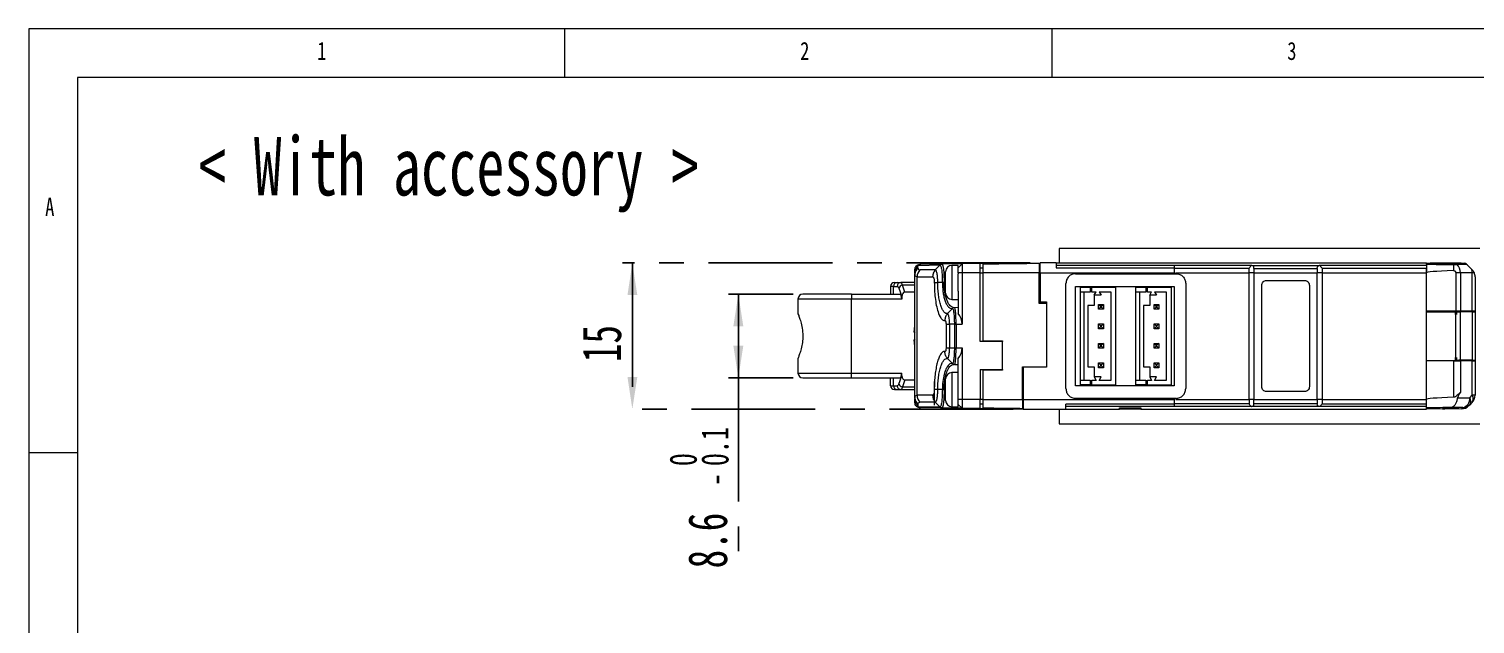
# Paper-space layout '시트2-ENG' of a CAD drawing. Header units: millimetres. Extents: x 5 to 415, y 5 to 292.
# Drawn here: x 5 to 153.4, y 230.9 to 292 of the extents above; entities that cross this region are included whole.
import ezdxf

# ---------------------------------------------------------------- set-up
doc = ezdxf.new("R2010")
doc.units = ezdxf.units.MM
doc.linetypes.add('CENTERX2', pattern=[20.32, 12.7, -2.54, 2.54, -2.54])
doc.layers.add('CENTER_LINE', color=7, linetype='CENTERX2')
doc.styles.add('SLDTEXTSTYLE0', font='TXT', dxfattribs={"width": 0.7})
doc.styles.add('SLDTEXTSTYLE3', font='TXT', dxfattribs={"width": 0.75})
doc.dimstyles.new('SLDDIMSTYLE0', dxfattribs={"dimtxt": 4, "dimasz": 3.302, "dimexe": 0, "dimexo": 0.0625, "dimgap": 1, "dimtad": 1, "dimrnd": 1e-09, "dimzin": 12, "dimdsep": 46, "dimtxsty": 'SLDTEXTSTYLE0', "dimsah": 1, "dimcen": 0.09, "dimadec": 0, "dimazin": 3, "dimtfac": 1, "dimtofl": 0, "dimtmove": 0, "dimatfit": 3, "dimfxl": 1, "dimfrac": 2, "dimtolj": 1, "dimtzin": 12, "dimarcsym": 0})
doc.dimstyles.new('SLDDIMSTYLE8', dxfattribs={"dimtxt": 4, "dimasz": 3.302, "dimexe": 0, "dimexo": 0.0625, "dimgap": 1, "dimtad": 1, "dimrnd": 1e-09, "dimzin": 12, "dimdsep": 46, "dimtxsty": 'SLDTEXTSTYLE0', "dimsah": 1, "dimcen": 0.09, "dimadec": 0, "dimazin": 3, "dimtol": 1, "dimtm": 0.1, "dimtfac": 1, "dimtofl": 0, "dimtmove": 0, "dimatfit": 3, "dimfxl": 1, "dimfrac": 2, "dimtolj": 1, "dimarcsym": 0})

# ---------------------------------------------------------------- blocks, each defined once
blk = doc.blocks.new('_D_58')
at = {"layer": 'CENTER_LINE'}
for p, q in [((83.44, 264.78), (76.82, 264.78)), ((77.82, 264.78), (77.82, 256.18)), ((83.44, 256.18), (76.82, 256.18)), ((77.82, 256.18), (77.82, 236.63))]:
    blk.add_line(p, q, dxfattribs=at)
for points in [[(77.82, 264.78), (77.31, 261.48), (78.33, 261.48)], [(77.82, 256.18), (78.33, 259.48), (77.31, 259.48)]]:
    blk.add_solid(points, dxfattribs=at)
at = {"layer": 'CENTER_LINE', "attachment_point": 1, "rotation": 90, "style": 'SLDTEXTSTYLE0'}
for s, insert, char_height in [('0.1', (74.01, 247.13), 2.8), ('0', (70.75, 247.13), 2.8), ('-', (74.01, 245.09), 2.8), ('8.6', (72.66, 236.63), 4)]:
    blk.add_mtext(s, dxfattribs=dict(at, insert=insert, char_height=char_height))
blk = doc.blocks.new('_D_59')
at = {"layer": 'CENTER_LINE'}
for p, q in [((107.79, 267.98), (65.94, 267.98)), ((66.94, 267.98), (66.94, 252.98)), ((106.04, 252.98), (65.94, 252.98))]:
    blk.add_line(p, q, dxfattribs=at)
for points in [[(66.94, 267.98), (66.44, 264.68), (67.45, 264.68)], [(66.94, 252.98), (67.45, 256.28), (66.44, 256.28)]]:
    blk.add_solid(points, dxfattribs=at)
at = {"layer": 'CENTER_LINE', "insert": (61.79, 257.8), "char_height": 4, "attachment_point": 1, "rotation": 90, "style": 'SLDTEXTSTYLE0'}
blk.add_mtext('15', dxfattribs=at)

psp = doc.layouts.new('시트2-ENG')

# ---------------------------------------------------------------- linework, layer by layer
at = {"color": 7, "linetype": 'Continuous', "lineweight": 18}
for p, q in [((415, 292), (5, 292)), ((5, 292), (5, 5)), ((60, 287), (60, 292)), ((110, 292), (110, 287)), ((410.25, 287), (10, 287)), ((10, 287), (10, 10)), ((110.744, 269.479), (110.744, 267.979)), ((153.944, 269.479), (110.744, 269.479)), ((95.944, 266.954), (95.944, 267.321)), ((96.261, 267.684), (96.245, 267.667)), ((96.261, 267.462), (96.261, 267.684)), ((96.326, 267.735), (98.523, 267.773)), ((96.525, 267.823), (96.436, 267.821)), ((98.039, 267.272), (96.452, 267.271)), ((98.724, 267.861), (96.525, 267.823)), ((98.039, 267.272), (98.523, 267.773)), ((100.794, 267.897), (98.724, 267.861)), ((100.394, 267.729), (99.744, 267.729)), ((100.348, 267.893), (100.344, 267.89)), ((100.794, 267.897), (100.394, 267.49)), ((100.394, 267.49), (100.394, 267.729)), ((100.394, 266.979), (100.394, 267.49)), ((102.644, 267.93), (100.794, 267.897)), ((100.794, 267.897), (100.794, 266.979)), ((102.644, 267.93), (104.944, 267.97)), ((102.644, 266.979), (102.644, 267.93)), ((102.944, 267.435), (102.644, 267.435)), ((104.944, 267.97), (104.944, 267.908)), ((108.694, 267.954), (108.794, 267.955)), ((110.444, 267.979), (108.794, 267.979)), ((110.444, 267.979), (148.444, 267.979)), ((110.444, 267.979), (110.444, 267.475)), ((122.544, 267.726), (110.444, 267.726)), ((110.444, 267.475), (122.544, 267.475)), ((122.544, 267.712), (122.544, 267.726)), ((130.478, 267.712), (122.544, 267.712)), ((122.544, 267.712), (122.544, 267.446)), ((122.544, 267.446), (130.245, 267.445)), ((130.407, 267.641), (130.474, 267.708)), ((130.474, 267.708), (130.478, 267.712)), ((137.39, 267.7), (130.598, 267.7)), ((130.744, 267.422), (137.244, 267.422)), ((137.244, 267.422), (137.244, 266.979)), ((148.444, 267.712), (137.511, 267.712)), ((137.511, 267.712), (137.515, 267.708)), ((137.582, 267.641), (137.515, 267.708)), ((137.744, 267.445), (148.444, 267.446)), ((148.444, 267.845), (148.444, 267.979)), ((148.444, 267.979), (152.357, 267.944)), ((148.444, 267.845), (148.444, 266.979)), ((148.459, 267.464), (148.444, 267.479)), ((148.444, 266.979), (148.444, 267.446)), ((151.23, 267.82), (151.23, 267.198)), ((152.573, 267.818), (151.614, 267.818)), ((152.365, 267.936), (152.357, 267.944)), ((152.566, 267.857), (152.577, 267.846)), ((152.737, 267.686), (153.111, 267.312)), ((153.111, 267.312), (153.152, 267.271)), ((94.122, 265.979), (94.509, 265.979)), ((94.547, 265.974), (94.372, 265.951)), ((94.528, 265.963), (94.509, 265.979)), ((95.944, 265.979), (94.509, 265.979)), ((95.944, 266.755), (95.944, 266.891)), ((95.944, 254.202), (95.944, 266.755)), ((95.949, 266.85), (95.948, 266.698)), ((96.169, 254.393), (96.169, 266.564)), ((96.169, 266.564), (97.762, 266.564)), ((98.761, 265.979), (98.293, 265.979)), ((99.094, 264.879), (99.094, 267.079)), ((100.794, 266.979), (100.394, 266.979)), ((100.394, 266.979), (100.394, 266.86)), ((100.394, 265.097), (100.394, 266.86)), ((100.794, 266.979), (100.794, 261.683)), ((102.644, 266.979), (100.794, 266.979)), ((102.644, 259.929), (102.644, 266.979)), ((102.644, 266.979), (102.944, 266.979)), ((102.944, 259.979), (102.944, 266.979)), ((108.794, 266.979), (108.694, 266.979)), ((108.694, 263.829), (108.694, 266.979)), ((108.794, 266.979), (108.794, 263.979)), ((108.794, 266.979), (122.544, 266.979)), ((111.444, 255.079), (111.444, 265.879)), ((112.444, 266.879), (122.744, 266.879)), ((122.744, 266.979), (130.244, 266.979)), ((122.744, 266.879), (122.744, 266.979)), ((123.744, 265.879), (123.744, 255.079)), ((130.244, 253.979), (130.244, 266.979)), ((130.745, 266.979), (130.245, 266.979)), ((130.745, 266.979), (130.744, 253.979)), ((130.745, 266.979), (137.244, 266.979)), ((132.044, 266.179), (135.944, 266.179)), ((137.244, 253.979), (137.244, 266.979)), ((137.744, 266.979), (137.244, 266.979)), ((137.744, 266.979), (137.744, 253.979)), ((137.744, 266.979), (148.444, 266.979)), ((148.444, 253.979), (148.444, 266.979)), ((148.444, 263.029), (148.444, 266.979)), ((151.937, 266.979), (151.458, 266.979)), ((151.458, 266.979), (151.458, 263.029)), ((153.152, 266.979), (151.937, 266.979)), ((151.937, 266.979), (151.937, 263.029)), ((153.152, 263.029), (153.152, 266.979)), ((153.355, 266.979), (153.152, 266.979)), ((153.444, 266.564), (153.444, 263.029)), ((83.944, 264.279), (83.944, 262.731)), ((89.444, 264.779), (89.444, 264.279)), ((89.444, 264.779), (94.416, 264.779)), ((89.444, 256.679), (89.444, 264.279)), ((94.598, 264.279), (89.444, 264.279)), ((93.746, 265.579), (93.444, 265.579)), ((93.444, 265.579), (93.444, 264.779)), ((93.746, 264.779), (93.746, 265.579)), ((93.746, 265.579), (94.133, 265.579)), ((94.288, 265.403), (94.598, 264.55)), ((94.598, 264.55), (94.598, 264.279)), ((94.921, 264.979), (94.664, 265.686)), ((95.944, 265.686), (94.664, 265.686)), ((95.944, 264.979), (94.921, 264.979)), ((100.394, 265.097), (100.394, 262.783)), ((108.694, 264.979), (108.794, 264.979)), ((112.444, 265.579), (122.544, 265.579)), ((112.444, 255.379), (112.444, 265.579)), ((112.894, 265.479), (112.894, 265.029)), ((112.894, 265.479), (113.944, 265.479)), ((112.894, 265.029), (113.944, 265.029)), ((112.894, 265.029), (112.894, 255.929)), ((113.294, 265.029), (113.294, 255.929)), ((113.944, 265.479), (113.944, 265.029)), ((114.121, 265.479), (113.944, 265.479)), ((114.121, 265.029), (113.944, 265.029)), ((114.121, 265.029), (114.121, 265.479)), ((114.121, 265.479), (116.544, 265.479)), ((114.121, 265.029), (114.544, 265.029)), ((114.342, 264.679), (114.544, 265.029)), ((115.047, 264.679), (114.342, 264.679)), ((114.342, 264.679), (114.342, 263.629)), ((114.844, 265.029), (116.044, 265.029)), ((114.844, 265.029), (115.047, 264.679)), ((116.044, 265.029), (116.044, 255.929)), ((116.544, 265.479), (116.544, 255.479)), ((118.594, 265.479), (118.594, 265.029)), ((118.594, 265.479), (119.644, 265.479)), ((118.594, 265.029), (119.644, 265.029)), ((118.594, 265.029), (118.594, 255.929)), ((118.994, 265.029), (118.994, 255.929)), ((119.644, 265.479), (119.644, 265.029)), ((119.821, 265.479), (119.644, 265.479)), ((119.821, 265.029), (119.644, 265.029)), ((119.821, 265.029), (119.821, 265.479)), ((119.821, 265.479), (122.244, 265.479)), ((119.821, 265.029), (120.244, 265.029)), ((120.042, 264.679), (120.244, 265.029)), ((120.747, 264.679), (120.042, 264.679)), ((120.042, 264.679), (120.042, 263.629)), ((120.544, 265.029), (121.744, 265.029)), ((120.544, 265.029), (120.747, 264.679)), ((121.744, 265.029), (121.744, 255.929)), ((122.244, 265.479), (122.244, 255.479)), ((122.544, 265.579), (122.544, 255.379)), ((131.544, 255.279), (131.544, 265.679)), ((136.444, 265.679), (136.444, 255.279)), ((99.794, 263.299), (99.289, 262.776)), ((99.744, 264.229), (100.394, 264.229)), ((99.873, 263.392), (99.826, 263.405)), ((99.999, 263.386), (99.953, 263.383)), ((100.045, 263.364), (99.972, 263.361)), ((100.394, 263.395), (99.996, 263.388)), ((100.007, 263.388), (99.999, 263.386)), ((109.444, 263.829), (108.694, 263.829)), ((108.744, 263.829), (108.744, 263.974)), ((108.793, 264.079), (108.794, 264.079)), ((108.794, 263.979), (109.444, 263.979)), ((109.444, 263.979), (109.444, 257.279)), ((113.694, 263.629), (113.694, 257.329)), ((114.342, 263.629), (113.694, 263.629)), ((114.794, 263.229), (114.794, 263.729)), ((114.794, 263.729), (114.994, 263.529)), ((114.794, 263.729), (115.294, 263.729)), ((114.794, 263.229), (114.994, 263.429)), ((115.294, 263.229), (114.794, 263.229)), ((114.994, 263.529), (114.994, 263.429)), ((115.094, 263.529), (114.994, 263.529)), ((114.994, 263.429), (115.094, 263.429)), ((115.094, 263.529), (115.294, 263.729)), ((115.094, 263.429), (115.094, 263.529)), ((115.094, 263.429), (115.294, 263.229)), ((115.294, 263.729), (115.294, 263.229)), ((119.394, 263.629), (119.394, 257.329)), ((120.042, 263.629), (119.394, 263.629)), ((120.494, 263.729), (120.694, 263.529)), ((120.494, 263.729), (120.994, 263.729)), ((120.494, 263.229), (120.494, 263.729)), ((120.494, 263.229), (120.694, 263.429)), ((120.994, 263.229), (120.494, 263.229)), ((120.794, 263.529), (120.694, 263.529)), ((120.694, 263.529), (120.694, 263.429)), ((120.694, 263.429), (120.794, 263.429)), ((120.794, 263.529), (120.994, 263.729)), ((120.794, 263.429), (120.794, 263.529)), ((120.794, 263.429), (120.994, 263.229)), ((120.994, 263.729), (120.994, 263.229)), ((151.458, 263.029), (148.444, 263.029)), ((148.444, 262.957), (150.959, 262.979)), ((148.444, 258.001), (148.444, 262.957)), ((150.959, 262.979), (150.959, 263.029)), ((150.959, 262.979), (151.419, 262.975)), ((151.419, 262.975), (151.419, 257.983)), ((151.444, 262.679), (151.444, 262.974)), ((151.937, 263.029), (151.458, 263.029)), ((151.544, 263.029), (151.544, 262.679)), ((151.552, 262.973), (151.552, 263.029)), ((151.901, 262.97), (151.901, 257.987)), ((153.152, 262.959), (151.901, 262.97)), ((153.152, 263.029), (151.937, 263.029)), ((151.944, 262.97), (151.944, 263.029)), ((152.544, 262.965), (152.544, 263.029)), ((153.444, 263.029), (153.152, 263.029)), ((153.152, 262.959), (153.152, 257.998)), ((153.444, 263.029), (153.444, 262.957)), ((153.444, 262.957), (153.444, 258)), ((95.858, 260.865), (95.945, 261.533)), ((99.141, 261.686), (99.141, 259.271)), ((99.994, 261.683), (99.499, 261.683)), ((99.499, 261.683), (99.499, 259.274)), ((99.994, 261.683), (99.994, 259.274)), ((100.172, 261.683), (100.172, 259.274)), ((100.172, 261.683), (100.794, 261.683)), ((114.994, 261.529), (114.794, 261.729)), ((114.794, 261.729), (115.294, 261.729)), ((114.794, 261.229), (114.794, 261.729)), ((114.794, 261.229), (114.994, 261.429)), ((115.094, 261.529), (114.994, 261.529)), ((114.994, 261.529), (114.994, 261.429)), ((114.994, 261.429), (115.094, 261.429)), ((115.094, 261.529), (115.294, 261.729)), ((115.094, 261.429), (115.094, 261.529)), ((115.294, 261.229), (115.094, 261.429)), ((115.294, 261.729), (115.294, 261.229)), ((120.694, 261.529), (120.494, 261.729)), ((120.494, 261.729), (120.994, 261.729)), ((120.494, 261.229), (120.494, 261.729)), ((120.494, 261.229), (120.694, 261.429)), ((120.794, 261.529), (120.694, 261.529)), ((120.694, 261.529), (120.694, 261.429)), ((120.694, 261.429), (120.794, 261.429)), ((120.794, 261.529), (120.994, 261.729)), ((120.794, 261.429), (120.794, 261.529)), ((120.994, 261.229), (120.794, 261.429)), ((120.994, 261.729), (120.994, 261.229)), ((95.858, 260.865), (95.944, 260.779)), ((95.944, 260.179), (95.858, 260.092)), ((95.945, 259.424), (95.858, 260.092)), ((104.944, 259.929), (102.644, 259.929)), ((102.944, 259.979), (102.944, 259.929)), ((102.944, 259.979), (104.944, 259.979)), ((104.944, 259.979), (104.944, 259.929)), ((104.944, 257.029), (104.944, 259.929)), ((115.294, 261.229), (114.794, 261.229)), ((120.994, 261.229), (120.494, 261.229)), ((99.499, 259.274), (99.994, 259.274)), ((100.172, 259.274), (100.794, 259.274)), ((100.794, 259.274), (100.794, 253.979)), ((114.794, 259.229), (114.794, 259.729)), ((114.794, 259.729), (114.994, 259.529)), ((114.794, 259.729), (115.294, 259.729)), ((114.994, 259.429), (114.794, 259.229)), ((115.294, 259.229), (114.794, 259.229)), ((114.994, 259.529), (114.994, 259.429)), ((115.094, 259.529), (114.994, 259.529)), ((114.994, 259.429), (115.094, 259.429)), ((115.294, 259.729), (115.094, 259.529)), ((115.094, 259.429), (115.094, 259.529)), ((115.094, 259.429), (115.294, 259.229)), ((115.294, 259.729), (115.294, 259.229)), ((120.494, 259.729), (120.994, 259.729)), ((120.494, 259.729), (120.694, 259.529)), ((120.494, 259.229), (120.494, 259.729)), ((120.694, 259.429), (120.494, 259.229)), ((120.994, 259.229), (120.494, 259.229)), ((120.794, 259.529), (120.694, 259.529)), ((120.694, 259.529), (120.694, 259.429)), ((120.694, 259.429), (120.794, 259.429)), ((120.994, 259.729), (120.794, 259.529)), ((120.794, 259.429), (120.794, 259.529)), ((120.794, 259.429), (120.994, 259.229)), ((120.994, 259.729), (120.994, 259.229)), ((83.944, 258.231), (83.944, 256.679)), ((99.289, 258.181), (99.794, 257.658)), ((99.874, 257.6), (100.045, 257.593)), ((99.995, 257.569), (100.394, 257.562)), ((100.394, 255.86), (100.394, 258.174)), ((102.644, 257.029), (104.944, 257.029)), ((102.644, 257.029), (102.644, 253.979)), ((102.944, 257.029), (102.944, 256.979)), ((102.944, 253.979), (102.944, 256.979)), ((104.944, 256.979), (102.944, 256.979)), ((104.944, 257.029), (104.944, 256.979)), ((106.994, 257.329), (109.444, 257.329)), ((106.994, 253.979), (106.994, 257.329)), ((107.044, 257.279), (107.044, 253.979)), ((109.444, 257.279), (107.044, 257.279)), ((113.694, 257.329), (114.342, 257.329)), ((114.342, 257.329), (114.342, 256.279)), ((114.794, 257.729), (114.994, 257.529)), ((114.794, 257.729), (115.294, 257.729)), ((114.794, 257.229), (114.794, 257.729)), ((114.794, 257.229), (114.994, 257.429)), ((115.294, 257.229), (114.794, 257.229)), ((115.094, 257.529), (114.994, 257.529)), ((114.994, 257.529), (114.994, 257.429)), ((114.994, 257.429), (115.094, 257.429)), ((115.094, 257.529), (115.294, 257.729)), ((115.094, 257.429), (115.094, 257.529)), ((115.094, 257.429), (115.294, 257.229)), ((115.294, 257.729), (115.294, 257.229)), ((119.394, 257.329), (120.042, 257.329)), ((120.042, 257.329), (120.042, 256.279)), ((120.494, 257.229), (120.494, 257.729)), ((120.494, 257.729), (120.694, 257.529)), ((120.494, 257.729), (120.994, 257.729)), ((120.494, 257.229), (120.694, 257.429)), ((120.994, 257.229), (120.494, 257.229)), ((120.694, 257.529), (120.694, 257.429)), ((120.794, 257.529), (120.694, 257.529)), ((120.694, 257.429), (120.794, 257.429)), ((120.794, 257.529), (120.994, 257.729)), ((120.794, 257.429), (120.794, 257.529)), ((120.794, 257.429), (120.994, 257.229)), ((120.994, 257.729), (120.994, 257.229)), ((148.444, 258.001), (150.959, 257.979)), ((148.444, 253.979), (148.444, 257.929)), ((151.264, 257.929), (148.444, 257.929)), ((150.959, 257.979), (151.419, 257.983)), ((150.959, 257.979), (150.959, 257.929)), ((151.264, 254.199), (151.264, 257.929)), ((151.264, 257.929), (151.962, 257.929)), ((151.444, 257.983), (151.444, 258.279)), ((151.544, 258.279), (151.544, 257.929)), ((151.552, 257.984), (151.552, 257.929)), ((153.152, 257.998), (151.901, 257.987)), ((151.944, 257.987), (151.944, 257.929)), ((151.962, 257.929), (151.962, 254.709)), ((153.152, 257.929), (151.962, 257.929)), ((152.544, 257.929), (152.544, 257.992)), ((153.152, 254.393), (153.152, 257.929)), ((153.152, 257.929), (153.444, 257.929)), ((153.444, 258), (153.444, 257.929)), ((153.444, 257.929), (153.444, 254.393)), ((89.444, 256.679), (94.598, 256.679)), ((89.444, 256.179), (89.444, 256.679)), ((89.444, 256.179), (94.416, 256.179)), ((93.444, 255.379), (93.444, 256.179)), ((93.444, 255.379), (93.746, 255.379)), ((93.746, 255.379), (93.746, 256.179)), ((93.746, 255.379), (94.133, 255.379)), ((94.288, 255.554), (94.598, 256.407)), ((94.598, 256.407), (94.598, 256.679)), ((94.921, 255.979), (94.664, 255.271)), ((94.921, 255.979), (95.944, 255.979)), ((97.944, 253.393), (97.944, 255.829)), ((99.094, 254.962), (99.094, 256.079)), ((100.394, 256.729), (99.744, 256.729)), ((100.394, 254.952), (100.394, 255.86)), ((107.044, 255.979), (106.994, 255.979)), ((122.544, 255.379), (112.444, 255.379)), ((112.894, 255.929), (112.894, 255.479)), ((113.944, 255.929), (112.894, 255.929)), ((113.944, 255.479), (112.894, 255.479)), ((113.944, 255.929), (114.121, 255.929)), ((113.944, 255.929), (113.944, 255.479)), ((113.944, 255.479), (114.121, 255.479)), ((114.544, 255.929), (114.121, 255.929)), ((114.121, 255.479), (114.121, 255.929)), ((114.121, 255.479), (116.544, 255.479)), ((114.342, 256.279), (114.544, 255.929)), ((115.047, 256.279), (114.342, 256.279)), ((114.844, 255.929), (115.047, 256.279)), ((116.044, 255.929), (114.844, 255.929)), ((118.594, 255.929), (118.594, 255.479)), ((119.644, 255.929), (118.594, 255.929)), ((119.644, 255.479), (118.594, 255.479)), ((119.644, 255.929), (119.644, 255.479)), ((119.644, 255.929), (119.821, 255.929)), ((119.644, 255.479), (119.821, 255.479)), ((120.244, 255.929), (119.821, 255.929)), ((119.821, 255.479), (119.821, 255.929)), ((119.821, 255.479), (122.244, 255.479)), ((120.042, 256.279), (120.244, 255.929)), ((120.747, 256.279), (120.042, 256.279)), ((120.544, 255.929), (120.747, 256.279)), ((121.744, 255.929), (120.544, 255.929)), ((94.122, 254.979), (94.509, 254.979)), ((94.372, 255.006), (94.547, 254.983)), ((94.509, 254.979), (95.944, 254.979)), ((94.664, 255.271), (95.944, 255.271)), ((95.944, 254.202), (95.956, 254.231)), ((95.944, 254.066), (95.944, 254.202)), ((95.944, 253.636), (95.944, 254.003)), ((95.948, 254.259), (95.949, 254.107)), ((97.762, 254.393), (96.169, 254.393)), ((98.761, 254.979), (98.293, 254.979)), ((99.094, 253.879), (99.094, 254.962)), ((100.394, 254.097), (100.394, 254.952)), ((100.394, 253.979), (100.394, 254.097)), ((100.794, 253.979), (100.394, 253.979)), ((100.394, 253.467), (100.394, 253.979)), ((102.644, 253.979), (100.794, 253.979)), ((100.794, 253.979), (100.794, 253.06)), ((102.644, 253.027), (102.644, 253.979)), ((102.944, 253.979), (102.644, 253.979)), ((106.994, 253.979), (107.044, 253.979)), ((107.044, 253.979), (122.544, 253.979)), ((122.744, 254.079), (112.444, 254.079)), ((122.744, 254.079), (122.744, 253.979)), ((122.744, 253.979), (130.244, 253.979)), ((130.744, 253.979), (130.245, 253.979)), ((130.744, 253.979), (137.244, 253.979)), ((130.744, 253.535), (130.744, 253.979)), ((135.944, 254.779), (132.044, 254.779)), ((137.744, 253.979), (137.244, 253.979)), ((137.744, 253.979), (148.444, 253.979)), ((148.444, 253.112), (148.444, 253.979)), ((151.656, 254.132), (152.891, 254.132)), ((152.891, 254.132), (153.152, 254.393)), ((153.444, 254.393), (153.152, 254.393)), ((96.261, 253.273), (96.245, 253.29)), ((96.261, 253.495), (96.261, 253.273)), ((98.523, 253.184), (96.326, 253.222)), ((96.525, 253.134), (96.436, 253.136)), ((98.039, 253.685), (96.452, 253.686)), ((98.724, 253.096), (96.525, 253.134)), ((98.523, 253.184), (98.039, 253.685)), ((98.766, 253.151), (98.724, 253.096)), ((100.794, 253.06), (98.724, 253.096)), ((99.744, 253.229), (100.394, 253.229)), ((100.344, 253.068), (100.348, 253.064)), ((100.394, 253.229), (100.394, 253.467)), ((100.794, 253.06), (100.394, 253.467)), ((102.644, 253.027), (100.794, 253.06)), ((102.644, 253.522), (102.944, 253.522)), ((105.144, 252.984), (102.644, 253.027)), ((105.144, 253.047), (105.144, 252.984)), ((105.144, 252.984), (105.444, 252.979)), ((107.044, 252.979), (105.444, 252.979)), ((107.044, 252.979), (111.444, 252.979)), ((110.744, 252.979), (110.744, 251.479)), ((122.544, 253.483), (111.444, 253.483)), ((122.544, 253.231), (111.444, 253.231)), ((111.444, 252.979), (116.944, 252.979)), ((116.944, 253.109), (119.144, 253.109)), ((116.944, 252.979), (116.944, 253.109)), ((119.144, 252.979), (116.944, 252.979)), ((119.144, 253.109), (119.144, 252.979)), ((119.144, 252.979), (148.444, 252.979)), ((130.245, 253.513), (122.544, 253.511)), ((130.478, 253.245), (122.544, 253.245)), ((130.474, 253.249), (130.407, 253.316)), ((130.474, 253.249), (130.478, 253.245)), ((137.39, 253.257), (130.598, 253.257)), ((137.244, 253.535), (130.744, 253.535)), ((137.511, 253.245), (137.515, 253.249)), ((148.444, 253.245), (137.511, 253.245)), ((137.515, 253.249), (137.582, 253.316)), ((137.744, 253.513), (148.444, 253.511)), ((148.444, 252.979), (148.444, 253.112)), ((152.071, 253.01), (148.444, 252.979)), ((152.193, 253.132), (150.715, 253.132)), ((152.071, 253.01), (152.193, 253.132)), ((152.891, 253.425), (152.769, 253.303)), ((153.152, 253.686), (152.891, 253.425)), ((110.744, 251.479), (153.944, 251.479)), ((10, 248.5), (5, 248.5))]:
    psp.add_line(p, q, dxfattribs=at)
at = {"color": 8, "linetype": 'Continuous', "lineweight": 18}
for p, q in [((99.744, 267.729), (99.744, 264.229)), ((98.938, 265.979), (99.094, 265.979)), ((89.444, 264.279), (83.944, 264.279)), ((108.694, 264.176), (108.744, 264.176)), ((83.944, 256.679), (89.444, 256.679)), ((99.744, 256.729), (99.744, 254.952)), ((99.094, 254.979), (98.938, 254.979)), ((99.744, 254.952), (99.744, 253.229))]:
    psp.add_line(p, q, dxfattribs=at)
for centre, start, end in [((96.9, 266.751), 131.91931, 174.10943), ((96.9, 254.206), 185.89058, 228.08069)]:
    psp.add_arc(centre, 0.956, start, end, dxfattribs=at)
at = {"color": 7, "linetype": 'Continuous', "lineweight": 18}
for centre, radius, start, end in [((97.187, 266.567), 1.018, 136.22441, 180.16293), ((96.531, 267.539), 0.284, 91.17708, 136.30701), ((99.744, 267.079), 0.65, 90, 180), ((150.792, 267.02), 1.146, 357.92755, 44.17636), ((152.03, 266.979), 1, 57.12219, 68.50554), ((152.03, 266.979), 1, 45, 57.12219), ((151.773, 266.98), 1.378, 359.92082, 13.91386), ((93.844, 265.579), 0.4, 90, 180), ((94.134, 265.59), 0.389, 91.83621, 181.72544), ((94.522, 265.59), 0.389, 91.83621, 181.72544), ((152.444, 266.564), 1, 0, 24.4698), ((84.444, 264.279), 0.5, 90, 180), ((94.727, 265.21), 0.48, 97.61561, 156.30639), ((99.744, 264.879), 0.65, 180, 270), ((84.444, 256.679), 0.5, 180, 270), ((93.844, 255.379), 0.4, 180, 270), ((94.134, 255.367), 0.389, 178.27456, 268.16379), ((94.522, 255.367), 0.389, 178.27456, 268.16379), ((94.727, 255.747), 0.48, 203.69361, 262.38439), ((99.744, 256.079), 0.65, 90, 180), ((97.187, 254.39), 1.018, 179.83707, 223.77559), ((99.744, 253.879), 0.65, 180, 270), ((152.644, 253.979), 1, 133.04269, 171.16753), ((152.002, 254.009), 0.897, 282.26372, 7.87281), ((152.383, 253.779), 0.619, 325.14306, 34.85694), ((152.644, 254.039), 0.619, 325.14306, 34.85694), ((152.444, 254.393), 1, 315, 0), ((96.531, 253.418), 0.284, 223.693, 268.82243), ((152.184, 254.132), 1, 270.49506, 314.99963)]:
    psp.add_arc(centre, radius, start, end, dxfattribs=at)
for centre, major_axis, ratio, start_param, end_param in [((248.229, 266.979), (114.589, -1), 0.0000761, 3.6555437, 3.703017), ((150.944, 267.935), (2.1, -0.018), 0.0087262, 0.8277294, 5.47606), ((152.354, 267.644), (-0.212, 0.212), 0.9999225, 4.712389, 5.4890989), ((263.033, 266.979), (114.589, 0), 0.0087269, 2.9206386, 3.1415927), ((94.416, 264.279), (0, 0.5), 0.3639702, 4.712389, 6.2831853), ((95.024, 264.413), (0.2, -0.549), 0.6847911, 2.8973261, 4.2238558), ((99.134, 261.683), (0, 1.69), 0.9828419, 4.712389, 5.4211621), ((99.134, 259.274), (0, 1.69), 0.9828419, 4.0036159, 4.712389), ((94.416, 256.679), (0, 0.5), 0.3639702, 3.1415927, 4.712389), ((95.024, 256.544), (-0.2, -0.549), 0.6847911, 5.2009222, 6.5274519), ((263.033, 253.979), (114.589, 0), 0.0087269, 2.9193169, 3.1415927), ((248.229, 253.979), (114.589, 1), 0.0000761, 2.5886698, 2.6276416), ((152.062, 254.01), (0.707, 0.707), 0.9999225, 3.9356791, 4.712389)]:
    psp.add_ellipse(centre, major_axis=major_axis, ratio=ratio, start_param=start_param, end_param=end_param, dxfattribs=at)
psp.add_ellipse((150.944, 253.022), major_axis=(0.85, 0.007), ratio=0.0087262, dxfattribs=at)
for points, knots in [([(95.944, 267.321), (95.951, 267.384), (95.965, 267.512), (96.078, 267.68), (96.217, 267.774), (96.34, 267.814), (96.404, 267.819), (96.436, 267.821)], [0, 0, 0, 0, 0.2602175, 0.5291039, 0.7652566, 0.8824259, 1, 1, 1, 1]), ([(96.245, 267.667), (96.155, 267.546), (95.985, 267.316), (95.957, 267.027), (95.944, 266.891)], [0, 0, 0, 0, 0.52980784, 1, 1, 1, 1]), ([(96.22, 267.618), (96.145, 267.51), (96.032, 267.348), (95.961, 267.086), (95.954, 266.948), (95.951, 266.878)], [0, 0, 0, 0, 0.4975383, 0.7473849, 1, 1, 1, 1]), ([(96.219, 267.613), (96.218, 267.617), (96.215, 267.634), (96.223, 267.654), (96.238, 267.663), (96.245, 267.667)], [0, 0, 0, 0, 0.1416612, 0.5919618, 1, 1, 1, 1]), ([(96.524, 267.823), (96.512, 267.821), (96.488, 267.818), (96.443, 267.8), (96.4, 267.779), (96.351, 267.752), (96.298, 267.717), (96.266, 267.691), (96.252, 267.679)], [0, 0, 0, 0, 0.1905547, 0.3513702, 0.4885216, 0.6088898, 0.8172926, 1, 1, 1, 1]), ([(96.253, 267.678), (96.253, 267.679), (96.252, 267.685), (96.257, 267.685), (96.261, 267.684)], [0, 0, 0, 0, 0.28209272, 1, 1, 1, 1]), ([(96.326, 267.735), (96.325, 267.735), (96.322, 267.734), (96.314, 267.73), (96.3, 267.719), (96.281, 267.703), (96.268, 267.69), (96.261, 267.684)], [0, 0, 0, 0, 0.1057871, 0.2139945, 0.4591085, 0.7270717, 1, 1, 1, 1]), ([(96.261, 267.462), (96.269, 267.407), (96.284, 267.296), (96.397, 267.28), (96.452, 267.271)], [0, 0, 0, 0, 0.50415424, 1, 1, 1, 1]), ([(98.039, 267.272), (97.958, 267.168), (97.798, 266.962), (97.774, 266.697), (97.762, 266.564)], [0, 0, 0, 0, 0.5004353, 1, 1, 1, 1]), ([(98.293, 265.979), (98.29, 266.118), (98.285, 266.416), (98.245, 266.758), (98.197, 266.994), (98.151, 267.141), (98.097, 267.248), (98.059, 267.264), (98.039, 267.272)], [0, 0, 0, 0, 0.20459, 0.437673, 0.5664263, 0.7023818, 0.8461764, 1, 1, 1, 1]), ([(98.523, 267.773), (98.533, 267.783), (98.561, 267.809), (98.612, 267.838), (98.671, 267.857), (98.707, 267.86), (98.724, 267.861)], [0, 0, 0, 0, 0.183981, 0.4992696, 0.7532485, 1, 1, 1, 1]), ([(98.523, 267.773), (98.555, 267.744), (98.618, 267.686), (98.696, 267.273), (98.75, 266.683), (98.757, 266.213), (98.761, 265.979)], [0, 0, 0, 0, 0.249805, 0.4994208, 0.7493558, 1, 1, 1, 1]), ([(98.724, 267.861), (98.724, 267.861), (98.724, 267.861), (98.725, 267.861), (98.727, 267.861), (98.741, 267.86), (98.754, 267.836), (98.766, 267.815)], [0, 0, 0, 0, 0.0014905, 0.0135103, 0.0471503, 0.1748198, 1, 1, 1, 1]), ([(102.944, 267.883), (104.018, 267.896), (105.934, 267.92), (107.851, 267.943), (108.694, 267.954)], [0, 0, 0, 0, 0.5600039, 1, 1, 1, 1]), ([(102.944, 266.979), (102.944, 267.08), (102.944, 267.284), (102.944, 267.555), (102.944, 267.759), (102.944, 267.868), (102.944, 267.879), (102.944, 267.883)], [0, 0, 0, 0, 0.2147016, 0.4294041, 0.6440889, 0.8587662, 1, 1, 1, 1]), ([(108.694, 267.954), (108.694, 267.943), (108.694, 267.921), (108.694, 267.753), (108.694, 267.506), (108.694, 267.232), (108.694, 267.051), (108.694, 266.979)], [0, 0, 0, 0, 0.2147029, 0.4294066, 0.6440916, 0.8587692, 1, 1, 1, 1]), ([(130.244, 266.979), (130.245, 267.028), (130.245, 267.128), (130.245, 267.263), (130.245, 267.377), (130.245, 267.422), (130.245, 267.444)], [0, 0, 0, 0, 0.2498829, 0.4998439, 0.7498829, 1, 1, 1, 1]), ([(130.245, 267.444), (130.287, 267.499), (130.344, 267.575), (130.393, 267.627), (130.407, 267.641)], [0, 0, 0, 0, 0.7272073, 1, 1, 1, 1]), ([(130.598, 267.7), (130.55, 267.702), (130.482, 267.704), (130.476, 267.707), (130.474, 267.708)], [0, 0, 0, 0, 0.7156992, 1, 1, 1, 1]), ([(130.744, 267.422), (130.742, 267.466), (130.737, 267.554), (130.701, 267.646), (130.653, 267.692), (130.614, 267.698), (130.598, 267.7)], [0, 0, 0, 0, 0.2705005, 0.5406393, 0.8204454, 1, 1, 1, 1]), ([(137.244, 267.422), (137.247, 267.466), (137.251, 267.554), (137.288, 267.646), (137.336, 267.692), (137.375, 267.698), (137.39, 267.7)], [0, 0, 0, 0, 0.2705008, 0.5406399, 0.8204463, 1, 1, 1, 1]), ([(137.515, 267.708), (137.51, 267.707), (137.499, 267.704), (137.429, 267.701), (137.39, 267.7)], [0, 0, 0, 0, 0.45205475, 1, 1, 1, 1]), ([(137.743, 267.444), (137.702, 267.499), (137.645, 267.575), (137.596, 267.627), (137.582, 267.641)], [0, 0, 0, 0, 0.7272074, 1, 1, 1, 1]), ([(137.744, 267.444), (137.744, 267.422), (137.744, 267.377), (137.744, 267.263), (137.744, 267.128), (137.744, 267.028), (137.744, 266.979)], [0, 0, 0, 0, 0.2501171, 0.5001561, 0.7501171, 1, 1, 1, 1]), ([(151.23, 267.82), (151.264, 267.82), (151.335, 267.82), (151.462, 267.819), (151.556, 267.818), (151.606, 267.818), (151.614, 267.818)], [0, 0, 0, 0, 0.2387509, 0.5024487, 0.9237691, 1, 1, 1, 1]), ([(152.577, 267.846), (152.54, 267.875), (152.477, 267.925), (152.398, 267.933), (152.365, 267.936)], [0, 0, 0, 0, 0.5829951, 1, 1, 1, 1]), ([(153.152, 267.271), (153.215, 267.197), (153.298, 267.099), (153.344, 267.001), (153.355, 266.979)], [0, 0, 0, 0, 0.7656173, 1, 1, 1, 1]), ([(96.169, 266.564), (96.104, 266.573), (95.972, 266.589), (95.954, 266.7), (95.944, 266.755)], [0, 0, 0, 0, 0.4955764, 1, 1, 1, 1]), ([(97.762, 266.564), (97.784, 266.562), (97.816, 266.559), (97.856, 266.492), (97.883, 266.422), (97.905, 266.331), (97.922, 266.223), (97.934, 266.106), (97.935, 266.023), (97.936, 265.983)], [0, 0, 0, 0, 0.2455719, 0.3732184, 0.499285, 0.6254011, 0.7517775, 0.8778366, 1, 1, 1, 1]), ([(97.936, 265.983), (97.939, 265.724), (97.947, 265.186), (98.018, 264.386), (98.137, 263.608), (98.327, 262.859), (98.556, 262.359), (98.799, 262.088), (98.942, 262.074), (99.018, 262.066)], [0, 0, 0, 0, 0.1215868, 0.2524027, 0.39297, 0.5431842, 0.7413846, 0.8630007, 1, 1, 1, 1]), ([(97.936, 265.983), (97.973, 265.982), (98.048, 265.981), (98.211, 265.979), (98.293, 265.979)], [0, 0, 0, 0, 0.4972757, 1, 1, 1, 1]), ([(99.289, 262.776), (99.226, 262.777), (99.101, 262.778), (98.917, 262.943), (98.744, 263.217), (98.591, 263.611), (98.462, 264.103), (98.367, 264.681), (98.304, 265.315), (98.296, 265.758), (98.293, 265.979)], [0, 0, 0, 0, 0.1235842, 0.2487262, 0.3737983, 0.4992067, 0.6244384, 0.7497958, 0.8754316, 1, 1, 1, 1]), ([(98.761, 265.979), (98.772, 265.663), (98.789, 265.172), (98.897, 264.572), (99.015, 264.14), (99.168, 263.767), (99.355, 263.484), (99.568, 263.304), (99.718, 263.3), (99.794, 263.299)], [0, 0, 0, 0, 0.20851355, 0.3236811, 0.44553267, 0.57425368, 0.70964092, 0.85176864, 1, 1, 1, 1]), ([(98.938, 265.979), (98.906, 265.979), (98.842, 265.978), (98.788, 265.978), (98.761, 265.979)], [0, 0, 0, 0, 0.4972576, 1, 1, 1, 1]), ([(99.953, 263.383), (99.824, 263.417), (99.567, 263.485), (99.283, 263.971), (99.111, 264.494), (99.013, 264.948), (98.953, 265.445), (98.943, 265.798), (98.938, 265.979)], [0, 0, 0, 0, 0.2507918, 0.5006804, 0.6301653, 0.7506906, 0.8718643, 1, 1, 1, 1]), ([(108.694, 266.979), (107.621, 266.98), (105.704, 266.982), (103.788, 266.98), (102.944, 266.979)], [0, 0, 0, 0, 0.5600048, 1, 1, 1, 1]), ([(151.23, 267.198), (151.255, 267.196), (151.304, 267.193), (151.372, 267.158), (151.423, 267.104), (151.453, 267.041), (151.457, 266.998), (151.458, 266.979)], [0, 0, 0, 0, 0.2095293, 0.4190586, 0.6285879, 0.8381172, 1, 1, 1, 1]), ([(89.444, 264.779), (89.13, 264.779), (88.502, 264.779), (87.571, 264.779), (86.683, 264.779), (85.884, 264.779), (85.233, 264.779), (84.777, 264.779), (84.495, 264.779), (84.461, 264.779), (84.444, 264.779)], [0, 0, 0, 0, 0.1200616, 0.2400213, 0.3686457, 0.4999997, 0.6313536, 0.759978, 0.8800228, 1, 1, 1, 1]), ([(94.133, 265.579), (94.158, 265.572), (94.198, 265.561), (94.25, 265.493), (94.275, 265.433), (94.288, 265.403)], [0, 0, 0, 0, 0.428724, 0.7132814, 1, 1, 1, 1]), ([(83.954, 262.731), (83.951, 262.738), (83.936, 262.773), (84.007, 262.604), (84.143, 262.238), (84.315, 261.655), (84.437, 260.928), (84.445, 260.164), (84.349, 259.466), (84.19, 258.861), (84.033, 258.418), (83.941, 258.196), (83.953, 258.224), (83.956, 258.231)], [0, 0, 0, 0, 0.0241808, 0.1229641, 0.2233086, 0.3306498, 0.4413233, 0.5448401, 0.6419403, 0.7431789, 0.8524872, 0.9619232, 1, 1, 1, 1]), ([(99.289, 262.776), (99.209, 262.673), (99.048, 262.465), (99.028, 262.199), (99.018, 262.066)], [0, 0, 0, 0, 0.50012988, 1, 1, 1, 1]), ([(99.499, 261.683), (99.497, 261.782), (99.494, 261.99), (99.471, 262.255), (99.438, 262.471), (99.397, 262.643), (99.345, 262.762), (99.307, 262.772), (99.289, 262.776)], [0, 0, 0, 0, 0.1677364, 0.3521428, 0.4871717, 0.6389737, 0.831837, 1, 1, 1, 1]), ([(99.999, 263.386), (99.98, 263.385), (99.942, 263.383), (99.888, 263.365), (99.837, 263.338), (99.808, 263.312), (99.794, 263.299)], [0, 0, 0, 0, 0.2476857, 0.5000274, 0.7523547, 1, 1, 1, 1]), ([(99.794, 263.299), (99.821, 263.282), (99.874, 263.247), (99.929, 262.938), (99.962, 262.609), (99.981, 262.323), (99.992, 262.01), (99.993, 261.792), (99.994, 261.683)], [0, 0, 0, 0, 0.249328, 0.4984285, 0.6237338, 0.74892, 0.8741883, 1, 1, 1, 1]), ([(100.172, 261.683), (100.17, 261.888), (100.166, 262.306), (100.134, 262.84), (100.094, 263.174), (100.05, 263.356), (100.022, 263.377), (100.007, 263.388)], [0, 0, 0, 0, 0.228905, 0.4659724, 0.6850451, 0.8308209, 1, 1, 1, 1]), ([(151.419, 262.975), (151.52, 262.974), (151.702, 262.972), (151.84, 262.971), (151.901, 262.97)], [0, 0, 0, 0, 0.5576818, 1, 1, 1, 1]), ([(153.152, 262.959), (153.246, 262.959), (153.414, 262.957), (153.435, 262.957), (153.444, 262.957)], [0, 0, 0, 0, 0.55756799, 1, 1, 1, 1]), ([(99.018, 262.066), (99.025, 262.069), (99.039, 262.076), (99.061, 262.062), (99.083, 262.034), (99.103, 261.987), (99.119, 261.926), (99.132, 261.852), (99.14, 261.771), (99.141, 261.714), (99.141, 261.686)], [0, 0, 0, 0, 0.1178197, 0.242931, 0.3710619, 0.4991614, 0.6247732, 0.7525967, 0.8777103, 1, 1, 1, 1]), ([(99.018, 258.891), (98.973, 258.891), (98.883, 258.892), (98.755, 258.81), (98.634, 258.68), (98.499, 258.468), (98.35, 258.132), (98.201, 257.621), (98.08, 257.014), (97.996, 256.346), (97.944, 255.662), (97.938, 255.202), (97.936, 254.975)], [0, 0, 0, 0, 0.0807069, 0.1630311, 0.2357266, 0.3080867, 0.4272913, 0.5459604, 0.6679656, 0.7842968, 0.8932314, 1, 1, 1, 1]), ([(99.141, 259.271), (99.141, 259.243), (99.14, 259.186), (99.132, 259.105), (99.119, 259.032), (99.103, 258.971), (99.083, 258.924), (99.062, 258.895), (99.039, 258.881), (99.025, 258.888), (99.018, 258.891)], [0, 0, 0, 0, 0.1206831, 0.24715151, 0.37205588, 0.50025686, 0.62565542, 0.75645949, 0.88021584, 1, 1, 1, 1]), ([(99.289, 258.181), (99.279, 258.192), (99.192, 258.285), (99.05, 258.512), (99.029, 258.76), (99.018, 258.891)], [0, 0, 0, 0, 0.0573832, 0.5007192, 1, 1, 1, 1]), ([(99.289, 258.181), (99.305, 258.185), (99.337, 258.192), (99.382, 258.278), (99.42, 258.403), (99.46, 258.605), (99.492, 258.899), (99.496, 259.155), (99.499, 259.274)], [0, 0, 0, 0, 0.1558575, 0.3009533, 0.4379236, 0.5671246, 0.799357, 1, 1, 1, 1]), ([(99.994, 259.274), (99.993, 259.165), (99.991, 258.947), (99.981, 258.635), (99.962, 258.348), (99.929, 258.02), (99.874, 257.71), (99.821, 257.676), (99.794, 257.658)], [0, 0, 0, 0, 0.1257609, 0.2510219, 0.3762378, 0.5016162, 0.7507502, 1, 1, 1, 1]), ([(99.999, 257.571), (100.007, 257.57), (100.02, 257.569), (100.035, 257.592), (100.056, 257.635), (100.091, 257.759), (100.133, 258.105), (100.166, 258.647), (100.17, 259.067), (100.172, 259.274)], [0, 0, 0, 0, 0.090046, 0.1488, 0.1656099, 0.3230053, 0.5450754, 0.775892, 1, 1, 1, 1]), ([(98.293, 254.979), (98.297, 255.2), (98.304, 255.643), (98.367, 256.277), (98.463, 256.853), (98.591, 257.347), (98.744, 257.74), (98.917, 258.014), (99.101, 258.179), (99.226, 258.18), (99.289, 258.181)], [0, 0, 0, 0, 0.1246908, 0.2501464, 0.3754264, 0.5008375, 0.6259945, 0.7513068, 0.8764488, 1, 1, 1, 1]), ([(99.794, 257.658), (99.709, 257.655), (99.535, 257.648), (99.306, 257.417), (99.105, 257.059), (98.928, 256.549), (98.789, 255.828), (98.77, 255.261), (98.761, 254.979)], [0, 0, 0, 0, 0.1655334, 0.3353665, 0.4635802, 0.6241974, 0.8133091, 1, 1, 1, 1]), ([(99.786, 257.508), (99.834, 257.538), (99.905, 257.583), (99.976, 257.574), (99.999, 257.571)], [0, 0, 0, 0, 0.67073803, 1, 1, 1, 1]), ([(99.999, 257.571), (99.971, 257.573), (99.92, 257.578), (99.858, 257.607), (99.819, 257.634), (99.801, 257.652), (99.794, 257.658)], [0, 0, 0, 0, 0.3750968, 0.6707688, 0.8788018, 1, 1, 1, 1]), ([(151.901, 257.987), (151.822, 257.986), (151.68, 257.985), (151.499, 257.983), (151.419, 257.983)], [0, 0, 0, 0, 0.557681, 1, 1, 1, 1]), ([(153.152, 257.998), (153.246, 257.999), (153.414, 258), (153.435, 258), (153.444, 258)], [0, 0, 0, 0, 0.557568, 1, 1, 1, 1]), ([(84.444, 256.179), (84.461, 256.179), (84.495, 256.179), (84.777, 256.179), (85.233, 256.179), (85.884, 256.179), (86.552, 256.179), (87.14, 256.179), (87.733, 256.179), (88.502, 256.179), (89.13, 256.179), (89.444, 256.179)], [0, 0, 0, 0, 0.1199574, 0.2399823, 0.3685855, 0.4999178, 0.6312501, 0.6956006, 0.7600183, 0.8799582, 1, 1, 1, 1]), ([(94.288, 255.554), (94.269, 255.511), (94.237, 255.439), (94.182, 255.388), (94.15, 255.382), (94.133, 255.379)], [0, 0, 0, 0, 0.4275594, 0.711619, 1, 1, 1, 1]), ([(94.664, 255.271), (94.645, 255.199), (94.615, 255.087), (94.56, 254.997), (94.528, 254.985), (94.509, 254.979)], [0, 0, 0, 0, 0.4300589, 0.6669126, 1, 1, 1, 1]), ([(95.944, 254.066), (95.958, 253.93), (95.985, 253.641), (96.155, 253.411), (96.245, 253.29)], [0, 0, 0, 0, 0.4709453, 1, 1, 1, 1]), ([(95.951, 254.079), (95.953, 254.009), (95.956, 253.898), (95.988, 253.795), (96, 253.757)], [0, 0, 0, 0, 0.6301171, 1, 1, 1, 1]), ([(97.936, 254.975), (97.935, 254.934), (97.934, 254.852), (97.922, 254.735), (97.905, 254.627), (97.883, 254.536), (97.856, 254.465), (97.816, 254.398), (97.784, 254.395), (97.762, 254.393)], [0, 0, 0, 0, 0.1217842, 0.248137, 0.3738725, 0.5005869, 0.6260295, 0.7538306, 1, 1, 1, 1]), ([(97.762, 254.393), (97.774, 254.261), (97.798, 253.996), (97.958, 253.789), (98.039, 253.685)], [0, 0, 0, 0, 0.49863964, 1, 1, 1, 1]), ([(98.293, 254.979), (98.211, 254.978), (98.048, 254.977), (97.973, 254.975), (97.936, 254.975)], [0, 0, 0, 0, 0.5027223, 1, 1, 1, 1]), ([(98.039, 253.685), (98.072, 253.707), (98.138, 253.749), (98.21, 254.005), (98.253, 254.272), (98.284, 254.573), (98.289, 254.819), (98.293, 254.979)], [0, 0, 0, 0, 0.2560118, 0.5025603, 0.6382364, 0.7660056, 1, 1, 1, 1]), ([(98.761, 254.979), (98.757, 254.744), (98.751, 254.275), (98.696, 253.685), (98.618, 253.272), (98.555, 253.213), (98.523, 253.184)], [0, 0, 0, 0, 0.25022448, 0.50000444, 0.74976372, 1, 1, 1, 1]), ([(98.761, 254.979), (98.788, 254.979), (98.842, 254.979), (98.906, 254.979), (98.938, 254.979)], [0, 0, 0, 0, 0.5027423, 1, 1, 1, 1]), ([(102.944, 253.979), (103.7, 253.979), (105.05, 253.98), (106.4, 253.979), (106.994, 253.979)], [0, 0, 0, 0, 0.5600038, 1, 1, 1, 1]), ([(102.944, 253.074), (102.944, 253.084), (102.944, 253.104), (102.944, 253.26), (102.944, 253.489), (102.944, 253.744), (102.944, 253.912), (102.944, 253.979)], [0, 0, 0, 0, 0.2147016, 0.4294041, 0.6440889, 0.8587662, 1, 1, 1, 1]), ([(106.994, 253.979), (106.994, 253.871), (106.994, 253.657), (106.994, 253.371), (106.994, 253.155), (106.994, 253.041), (106.994, 253.029), (106.994, 253.024)], [0, 0, 0, 0, 0.2147025, 0.4294057, 0.6440908, 0.8587685, 1, 1, 1, 1]), ([(130.245, 253.979), (130.245, 253.929), (130.245, 253.829), (130.245, 253.694), (130.245, 253.58), (130.245, 253.535), (130.245, 253.513)], [0, 0, 0, 0, 0.2498264, 0.4997685, 0.7498264, 1, 1, 1, 1]), ([(137.244, 253.979), (137.244, 253.902), (137.244, 253.748), (137.244, 253.606), (137.244, 253.535)], [0, 0, 0, 0, 0.5000079, 1, 1, 1, 1]), ([(137.744, 253.979), (137.744, 253.929), (137.744, 253.829), (137.744, 253.694), (137.744, 253.58), (137.744, 253.536), (137.744, 253.513)], [0, 0, 0, 0, 0.2498829, 0.4998439, 0.7498829, 1, 1, 1, 1]), ([(150.715, 253.132), (150.757, 253.133), (150.84, 253.136), (150.963, 253.152), (151.079, 253.183), (151.187, 253.231), (151.287, 253.301), (151.375, 253.391), (151.452, 253.5), (151.518, 253.628), (151.575, 253.775), (151.614, 253.914), (151.64, 254.035), (151.651, 254.1), (151.656, 254.132)], [0, 0, 0, 0, 0.0761268, 0.1540662, 0.230358, 0.3093719, 0.3976935, 0.4885235, 0.5790456, 0.6716118, 0.7734803, 0.8784571, 0.9389, 1, 1, 1, 1]), ([(151.962, 254.709), (151.854, 254.608), (151.702, 254.465), (151.488, 254.294), (151.367, 254.216), (151.294, 254.204), (151.264, 254.199)], [0, 0, 0, 0, 0.5436634, 0.7640714, 0.9027298, 1, 1, 1, 1]), ([(96.436, 253.136), (96.403, 253.138), (96.338, 253.143), (96.244, 253.175), (96.157, 253.222), (96.059, 253.306), (95.965, 253.446), (95.952, 253.571), (95.944, 253.636)], [0, 0, 0, 0, 0.1194981, 0.2397405, 0.3615359, 0.4856629, 0.7308174, 1, 1, 1, 1]), ([(96.245, 253.29), (96.238, 253.294), (96.223, 253.303), (96.215, 253.323), (96.218, 253.341), (96.219, 253.345)], [0, 0, 0, 0, 0.4058487, 0.853733, 1, 1, 1, 1]), ([(96.253, 253.279), (96.253, 253.278), (96.252, 253.272), (96.258, 253.273), (96.261, 253.273)], [0, 0, 0, 0, 0.3125642, 1, 1, 1, 1]), ([(96.252, 253.278), (96.266, 253.266), (96.298, 253.241), (96.351, 253.206), (96.4, 253.178), (96.443, 253.157), (96.488, 253.139), (96.512, 253.136), (96.524, 253.134)], [0, 0, 0, 0, 0.1828216, 0.391237, 0.5115971, 0.6487328, 0.8095386, 1, 1, 1, 1]), ([(96.261, 253.495), (96.269, 253.551), (96.284, 253.661), (96.397, 253.677), (96.452, 253.686)], [0, 0, 0, 0, 0.5041531, 1, 1, 1, 1]), ([(96.326, 253.222), (96.325, 253.222), (96.322, 253.223), (96.314, 253.227), (96.3, 253.238), (96.281, 253.254), (96.268, 253.267), (96.261, 253.273)], [0, 0, 0, 0, 0.1072724, 0.2162658, 0.4632621, 0.7330696, 1, 1, 1, 1]), ([(98.523, 253.184), (98.537, 253.171), (98.565, 253.145), (98.617, 253.118), (98.664, 253.103), (98.699, 253.097), (98.717, 253.096), (98.724, 253.096)], [0, 0, 0, 0, 0.2498864, 0.4999256, 0.7479591, 0.9077936, 1, 1, 1, 1]), ([(106.994, 253.024), (106.238, 253.034), (104.888, 253.05), (103.538, 253.067), (102.944, 253.074)], [0, 0, 0, 0, 0.560005, 1, 1, 1, 1]), ([(130.407, 253.316), (130.384, 253.341), (130.333, 253.394), (130.276, 253.471), (130.245, 253.513)], [0, 0, 0, 0, 0.4537894, 1, 1, 1, 1]), ([(130.598, 253.257), (130.562, 253.256), (130.492, 253.253), (130.48, 253.25), (130.474, 253.249)], [0, 0, 0, 0, 0.5233128, 1, 1, 1, 1]), ([(130.598, 253.257), (130.621, 253.262), (130.664, 253.27), (130.71, 253.331), (130.739, 253.418), (130.743, 253.497), (130.744, 253.535)], [0, 0, 0, 0, 0.2683311, 0.5220653, 0.7646878, 1, 1, 1, 1]), ([(137.39, 253.257), (137.368, 253.261), (137.324, 253.27), (137.279, 253.33), (137.25, 253.418), (137.246, 253.497), (137.244, 253.535)], [0, 0, 0, 0, 0.268398, 0.5221781, 0.7647473, 1, 1, 1, 1]), ([(137.515, 253.249), (137.509, 253.25), (137.497, 253.253), (137.427, 253.256), (137.39, 253.257)], [0, 0, 0, 0, 0.4793147, 1, 1, 1, 1]), ([(137.582, 253.316), (137.602, 253.338), (137.652, 253.391), (137.709, 253.467), (137.743, 253.513)], [0, 0, 0, 0, 0.3957078, 1, 1, 1, 1])]:
    psp.add_open_spline(points, degree=3, knots=knots, dxfattribs=at)
at = {"color": 8, "linetype": 'Continuous', "lineweight": 18}
for points, knots in [([(98.766, 267.815), (98.772, 267.809), (98.803, 267.775), (98.845, 267.572), (98.886, 267.249), (98.914, 266.901), (98.933, 266.477), (98.936, 266.151), (98.938, 265.979)], [0, 0, 0, 0, 0.0592649, 0.3112377, 0.4741436, 0.6245098, 0.8019817, 1, 1, 1, 1]), ([(94.664, 265.686), (94.653, 265.73), (94.629, 265.824), (94.584, 265.934), (94.548, 265.953), (94.528, 265.963)], [0, 0, 0, 0, 0.2846903, 0.6111063, 1, 1, 1, 1]), ([(98.938, 254.979), (98.943, 255.163), (98.953, 255.526), (99.018, 256.038), (99.121, 256.504), (99.304, 257.028), (99.534, 257.423), (99.726, 257.487), (99.786, 257.508)], [0, 0, 0, 0, 0.1465101, 0.2884678, 0.4293286, 0.5777596, 0.8669062, 1, 1, 1, 1]), ([(95.956, 254.231), (95.964, 254.275), (95.983, 254.372), (96.103, 254.385), (96.169, 254.393)], [0, 0, 0, 0, 0.4471815, 1, 1, 1, 1]), ([(98.938, 254.979), (98.936, 254.8), (98.933, 254.426), (98.908, 253.967), (98.876, 253.616), (98.839, 253.362), (98.801, 253.186), (98.774, 253.16), (98.766, 253.151)], [0, 0, 0, 0, 0.2052897, 0.4313788, 0.5765988, 0.7295694, 0.9134642, 1, 1, 1, 1])]:
    psp.add_open_spline(points, degree=3, knots=knots, dxfattribs=at)
at = {"color": 7, "linetype": 'Continuous', "lineweight": 18}
for points in [[(108.794, 266.979), (108.794, 267.11), (108.794, 267.372), (108.794, 267.702), (108.794, 267.933), (108.794, 267.964), (108.794, 267.979)], [(122.544, 267.446), (122.544, 267.356), (122.544, 267.175), (122.544, 266.977), (122.544, 266.879)], [(130.744, 267.422), (130.744, 267.351), (130.744, 267.209), (130.745, 267.055), (130.745, 266.979)], [(93.844, 265.979), (93.856, 265.979), (93.879, 265.979), (94.041, 265.979), (94.122, 265.979)], [(112.444, 266.879), (112.313, 266.864), (112.051, 266.833), (111.721, 266.602), (111.49, 266.272), (111.459, 266.01), (111.444, 265.879)], [(122.744, 266.879), (122.876, 266.864), (123.138, 266.833), (123.468, 266.602), (123.699, 266.272), (123.729, 266.01), (123.744, 265.879)], [(131.544, 265.679), (131.552, 265.744), (131.567, 265.875), (131.683, 266.04), (131.848, 266.156), (131.979, 266.171), (132.044, 266.179)], [(135.944, 266.179), (136.01, 266.171), (136.141, 266.156), (136.306, 266.04), (136.422, 265.875), (136.437, 265.744), (136.444, 265.679)], [(99.141, 261.686), (99.179, 261.685), (99.254, 261.684), (99.417, 261.683), (99.499, 261.683)], [(99.994, 261.683), (100.022, 261.683), (100.076, 261.683), (100.14, 261.683), (100.172, 261.683)], [(99.141, 259.271), (99.179, 259.272), (99.254, 259.273), (99.417, 259.273), (99.499, 259.274)], [(99.994, 259.274), (100.022, 259.274), (100.076, 259.274), (100.14, 259.274), (100.172, 259.274)], [(93.844, 254.979), (93.856, 254.979), (93.879, 254.979), (94.041, 254.979), (94.122, 254.979)], [(107.044, 253.979), (107.044, 253.848), (107.044, 253.585), (107.044, 253.255), (107.044, 253.024), (107.044, 252.994), (107.044, 252.979)], [(111.444, 255.079), (111.459, 254.948), (111.49, 254.685), (111.721, 254.355), (112.051, 254.124), (112.313, 254.094), (112.444, 254.079)], [(122.544, 254.079), (122.544, 253.98), (122.544, 253.782), (122.544, 253.601), (122.544, 253.511)], [(122.744, 254.079), (122.876, 254.094), (123.138, 254.124), (123.468, 254.355), (123.699, 254.685), (123.729, 254.948), (123.744, 255.079)], [(132.044, 254.779), (131.979, 254.786), (131.848, 254.801), (131.683, 254.917), (131.567, 255.082), (131.552, 255.213), (131.544, 255.279)], [(136.444, 255.279), (136.437, 255.213), (136.422, 255.082), (136.306, 254.917), (136.141, 254.801), (136.01, 254.786), (135.944, 254.779)], [(148.444, 253.511), (148.444, 253.585), (148.444, 253.734), (148.444, 253.897), (148.444, 253.979)], [(111.444, 252.979), (111.444, 252.985), (111.444, 252.999), (111.444, 253.105), (111.444, 253.264), (111.444, 253.41), (111.444, 253.483)], [(122.544, 253.511), (122.544, 253.473), (122.544, 253.398), (122.544, 253.314), (122.544, 253.257), (122.544, 253.249), (122.544, 253.245)], [(148.444, 253.245), (148.444, 253.249), (148.444, 253.257), (148.444, 253.314), (148.444, 253.398), (148.444, 253.473), (148.444, 253.511)]]:
    psp.add_open_spline(points, degree=3, dxfattribs=at)

# ---------------------------------------------------------------- texts
at = {"color": 7, "linetype": 'Continuous', "lineweight": 0, "char_height": 1.852, "attachment_point": 1, "style": 'SLDTEXTSTYLE3'}
for s, insert in [('1', (34.583, 290.668)), ('2', (84.167, 290.668)), ('3', (134.167, 290.668)), ('A', (6.667, 274.668))]:
    psp.add_mtext(s, dxfattribs=dict(at, insert=insert))
at = {"layer": 'CENTER_LINE', "insert": (22.371, 280.914), "char_height": 6, "attachment_point": 1, "style": 'SLDTEXTSTYLE0'}
psp.add_mtext('< With accessory >', dxfattribs=at)

# ---------------------------------------------------------------- dimensions: what is measured, and where the dimension line sits
at = {"layer": 'CENTER_LINE'}
for base, p1, p2, dimstyle, picture, middle in [((66.944, 252.979), (108.794, 267.979), (107.044, 252.979), 'SLDDIMSTYLE0', '_D_59', (66.944, 260.479)), ((77.82, 256.179), (84.444, 264.779), (84.444, 256.179), 'SLDDIMSTYLE8', '_D_58', (77.82, 244.297))]:
    dim = psp.add_linear_dim(base=base, p1=p1, p2=p2, angle=90, dimstyle=dimstyle, dxfattribs=at)
    dim.commit()
    dim.dimension.update_dxf_attribs({"geometry": picture, "text_midpoint": middle, "dimtype": 160})

doc.saveas('drawing.dxf')
